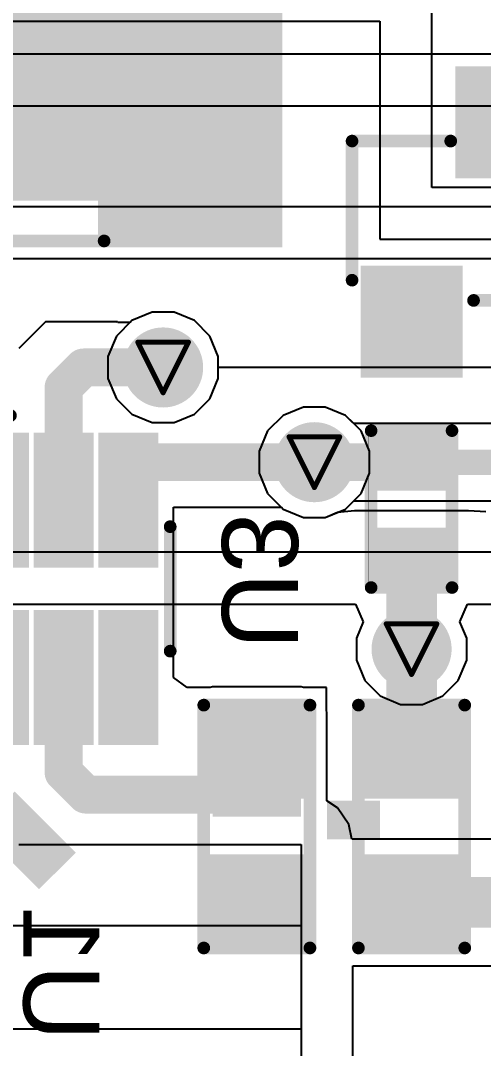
# Model space of a CAD drawing. Header units: inches. Extents: x -6 to 385, y -2 to 98.
# Drawn here: x 11.51 to 16.15, y 19.01 to 29.33 of the extents above; entities that cross this region are included whole.
import ezdxf

# ---------------------------------------------------------------- set-up
doc = ezdxf.new("R2010")
doc.units = ezdxf.units.IN
for name, color, linetype in [('Bottom Layer', 5, 'Continuous'), ('Bottom Overlay', 54, 'Continuous'), ('Bottom Paste', 16, 'Continuous'), ('Bottom Solder', 6, 'Continuous'), ('Drill Drawing', 1, 'Continuous'), ('Layer 1', 16, 'Continuous'), ('Layer 2', 76, 'Continuous'), ('Top Layer', 1, 'Continuous'), ('Top Solder', 216, 'Continuous'), ('Via Holes', 16, 'Continuous')]:
    doc.layers.add(name, color=color, linetype=linetype)
doc.styles.add('Arial', font='', dxfattribs={"height": 0.2})
doc.styles.get('Arial').set_extended_font_data('Arial')

# ---------------------------------------------------------------- blocks, each defined once
blk = doc.blocks.new('SC_70_6_B_12')
at = {"layer": 'Bottom Layer'}
for points in [[(-1.465, 0.85), (-0.315, 0.85), (-0.315, 0.45), (-1.465, 0.45)], [(0.315, 0.85), (1.465, 0.85), (1.465, 0.45), (0.315, 0.45)], [(-1.465, 0.2), (-0.315, 0.2), (-0.315, -0.2), (-1.465, -0.2)], [(0.315, 0.2), (1.465, 0.2), (1.465, -0.2), (0.315, -0.2)], [(-1.465, -0.45), (-0.315, -0.45), (-0.315, -0.85), (-1.465, -0.85)], [(0.315, -0.45), (1.465, -0.45), (1.465, -0.85), (0.315, -0.85)]]:
    blk.add_hatch(color=5, dxfattribs=at).paths.add_polyline_path(points)
at = {"layer": 'Bottom Paste'}
for points in [[(-1.465, 0.85), (-0.315, 0.85), (-0.315, 0.45), (-1.465, 0.45)], [(0.315, 0.85), (1.465, 0.85), (1.465, 0.45), (0.315, 0.45)], [(-1.465, 0.2), (-0.315, 0.2), (-0.315, -0.2), (-1.465, -0.2)], [(0.315, 0.2), (1.465, 0.2), (1.465, -0.2), (0.315, -0.2)], [(-1.465, -0.45), (-0.315, -0.45), (-0.315, -0.85), (-1.465, -0.85)], [(0.315, -0.45), (1.465, -0.45), (1.465, -0.85), (0.315, -0.85)]]:
    blk.add_hatch(color=16, dxfattribs=at).paths.add_polyline_path(points)
at = {"layer": 'Bottom Solder'}
for points in [[(-1.567, 0.952), (-0.213, 0.952), (-0.213, 0.348), (-1.567, 0.348)], [(0.213, 0.952), (1.567, 0.952), (1.567, 0.348), (0.213, 0.348)], [(-1.567, 0.302), (-0.213, 0.302), (-0.213, -0.302), (-1.567, -0.302)], [(0.213, 0.302), (1.567, 0.302), (1.567, -0.302), (0.213, -0.302)], [(-1.567, -0.348), (-0.213, -0.348), (-0.213, -0.952), (-1.567, -0.952)], [(0.213, -0.348), (1.567, -0.348), (1.567, -0.952), (0.213, -0.952)]]:
    blk.add_hatch(color=6, dxfattribs=at).paths.add_polyline_path(points)
at = {"layer": 'Bottom Overlay'}
for points in [[(0.625, 1.07, 0.127, 0.127, 0), (-0.625, 1.07, 0.127, 0.127, 0)], [(-1.614, -0.66, 0.127, 0.127, 0), (-1.741, -0.533, 0.127, 0.127, 0)], [(-1.741, -0.787, 0.127, 0.127, 0), (-1.741, -0.533, 0.127, 0.127, 0)], [(-1.741, -0.787, 0.127, 0.127, 0), (-1.614, -0.66, 0.127, 0.127, 0)], [(0.625, -1.07, 0.127, 0.127, 0), (-0.625, -1.07, 0.127, 0.127, 0)]]:
    blk.add_lwpolyline(points, format="xyseb", dxfattribs=at)
for points in [[(-0.657, 1.07, 0.0635, 0.0635, 1), (-0.593, 1.07, 0.0635, 0.0635, 1)], [(0.593, 1.07, 0.0635, 0.0635, 1), (0.657, 1.07, 0.0635, 0.0635, 1)], [(-1.772, -0.533, 0.0635, 0.0635, 1), (-1.709, -0.533, 0.0635, 0.0635, 1)], [(-1.772, -0.533, 0.0635, 0.0635, 1), (-1.709, -0.533, 0.0635, 0.0635, 1)], [(-1.645, -0.66, 0.0635, 0.0635, 1), (-1.582, -0.66, 0.0635, 0.0635, 1)], [(-1.645, -0.66, 0.0635, 0.0635, 1), (-1.582, -0.66, 0.0635, 0.0635, 1)], [(-1.772, -0.787, 0.0635, 0.0635, 1), (-1.709, -0.787, 0.0635, 0.0635, 1)], [(-1.772, -0.787, 0.0635, 0.0635, 1), (-1.709, -0.787, 0.0635, 0.0635, 1)], [(-0.657, -1.07, 0.0635, 0.0635, 1), (-0.593, -1.07, 0.0635, 0.0635, 1)], [(0.593, -1.07, 0.0635, 0.0635, 1), (0.657, -1.07, 0.0635, 0.0635, 1)]]:
    blk.add_lwpolyline(points, format="xyseb", close=True, dxfattribs=at)
blk = doc.blocks.new('R___0402_B_24')
at = {"layer": 'Bottom Layer'}
for points in [[(-0.241, 0.318), (-0.241, -0.318), (-0.699, -0.318), (-0.699, 0.318)], [(0.698, 0.318), (0.698, -0.318), (0.241, -0.318), (0.241, 0.318)]]:
    blk.add_hatch(color=5, dxfattribs=at).paths.add_polyline_path(points)
at = {"layer": 'Bottom Paste'}
for points in [[(-0.241, 0.318), (-0.241, -0.318), (-0.699, -0.318), (-0.699, 0.318)], [(0.698, 0.318), (0.698, -0.318), (0.241, -0.318), (0.241, 0.318)]]:
    blk.add_hatch(color=16, dxfattribs=at).paths.add_polyline_path(points)
at = {"layer": 'Bottom Solder'}
for points in [[(-0.186, 0.373), (-0.186, -0.373), (-0.754, -0.373), (-0.754, 0.373)], [(0.753, 0.373), (0.753, -0.373), (0.186, -0.373), (0.186, 0.373)]]:
    blk.add_hatch(color=6, dxfattribs=at).paths.add_polyline_path(points)
at = {"layer": 'Bottom Overlay'}
for points in [[(-0.787, 0.406, 0.127, 0.127, 0), (-0.787, -0.406, 0.127, 0.127, 0)], [(-0.787, 0.406, 0.127, 0.127, 0), (0.787, 0.406, 0.127, 0.127, 0)], [(-0.813, 0.432, 0.00323, 0.00323, 0), (0.813, 0.432, 0.00323, 0.00323, 0)], [(0.787, 0.406, 0.127, 0.127, 0), (0.787, -0.406, 0.127, 0.127, 0)], [(0.787, -0.406, 0.127, 0.127, 0), (-0.787, -0.406, 0.127, 0.127, 0)]]:
    blk.add_lwpolyline(points, format="xyseb", dxfattribs=at)
for points in [[(-0.819, 0.406, 0.0635, 0.0635, 1), (-0.756, 0.406, 0.0635, 0.0635, 1)], [(-0.819, 0.406, 0.0635, 0.0635, 1), (-0.756, 0.406, 0.0635, 0.0635, 1)], [(-0.814, 0.432, 0.00161, 0.00161, 1), (-0.812, 0.432, 0.00161, 0.00161, 1)], [(0.756, 0.406, 0.0635, 0.0635, 1), (0.819, 0.406, 0.0635, 0.0635, 1)], [(0.756, 0.406, 0.0635, 0.0635, 1), (0.819, 0.406, 0.0635, 0.0635, 1)], [(0.812, 0.432, 0.00161, 0.00161, 1), (0.814, 0.432, 0.00161, 0.00161, 1)], [(-0.819, -0.406, 0.0635, 0.0635, 1), (-0.756, -0.406, 0.0635, 0.0635, 1)], [(-0.819, -0.406, 0.0635, 0.0635, 1), (-0.756, -0.406, 0.0635, 0.0635, 1)], [(0.756, -0.406, 0.0635, 0.0635, 1), (0.819, -0.406, 0.0635, 0.0635, 1)], [(0.756, -0.406, 0.0635, 0.0635, 1), (0.819, -0.406, 0.0635, 0.0635, 1)]]:
    blk.add_lwpolyline(points, format="xyseb", close=True, dxfattribs=at)
blk = doc.blocks.new('R___0603_B_49')
at = {"layer": 'Bottom Layer'}
for points in [[(-1.143, -0.445), (-1.143, 0.445), (-0.381, 0.445), (-0.381, -0.445)], [(0.381, -0.445), (0.381, 0.445), (1.143, 0.445), (1.143, -0.445)]]:
    blk.add_hatch(color=5, dxfattribs=at).paths.add_polyline_path(points)
at = {"layer": 'Bottom Paste'}
for points in [[(-1.143, -0.445), (-1.143, 0.445), (-0.381, 0.445), (-0.381, -0.445)], [(0.381, -0.445), (0.381, 0.445), (1.143, 0.445), (1.143, -0.445)]]:
    blk.add_hatch(color=16, dxfattribs=at).paths.add_polyline_path(points)
at = {"layer": 'Bottom Solder'}
for points in [[(-1.245, -0.546), (-1.245, 0.546), (-0.279, 0.546), (-0.279, -0.546)], [(0.279, -0.546), (0.279, 0.546), (1.245, 0.546), (1.245, -0.546)]]:
    blk.add_hatch(color=6, dxfattribs=at).paths.add_polyline_path(points)
at = {"layer": 'Bottom Overlay'}
for points in [[(-1.219, -0.533, 0.127, 0.127, 0), (-1.219, 0.533, 0.127, 0.127, 0)], [(1.219, 0.533, 0.127, 0.127, 0), (-1.219, 0.533, 0.127, 0.127, 0)], [(1.219, -0.533, 0.127, 0.127, 0), (1.219, 0.533, 0.127, 0.127, 0)], [(1.219, -0.533, 0.127, 0.127, 0), (-1.219, -0.533, 0.127, 0.127, 0)]]:
    blk.add_lwpolyline(points, format="xyseb", dxfattribs=at)
for points in [[(-1.251, 0.533, 0.0635, 0.0635, 1), (-1.187, 0.533, 0.0635, 0.0635, 1)], [(-1.251, 0.533, 0.0635, 0.0635, 1), (-1.187, 0.533, 0.0635, 0.0635, 1)], [(1.187, 0.533, 0.0635, 0.0635, 1), (1.251, 0.533, 0.0635, 0.0635, 1)], [(1.187, 0.533, 0.0635, 0.0635, 1), (1.251, 0.533, 0.0635, 0.0635, 1)], [(-1.251, -0.533, 0.0635, 0.0635, 1), (-1.187, -0.533, 0.0635, 0.0635, 1)], [(-1.251, -0.533, 0.0635, 0.0635, 1), (-1.187, -0.533, 0.0635, 0.0635, 1)], [(1.187, -0.533, 0.0635, 0.0635, 1), (1.251, -0.533, 0.0635, 0.0635, 1)], [(1.187, -0.533, 0.0635, 0.0635, 1), (1.251, -0.533, 0.0635, 0.0635, 1)]]:
    blk.add_lwpolyline(points, format="xyseb", close=True, dxfattribs=at)
blk = doc.blocks.new('R___0603_B_52')
at = {"layer": 'Bottom Layer'}
for points in [[(-1.143, -0.4445), (-1.143, 0.4445), (-0.381, 0.4445), (-0.381, -0.4445)], [(0.381, -0.4445), (0.381, 0.4445), (1.143, 0.4445), (1.143, -0.4445)]]:
    blk.add_hatch(color=5, dxfattribs=at).paths.add_polyline_path(points)
at = {"layer": 'Bottom Paste'}
for points in [[(-1.143, -0.4445), (-1.143, 0.4445), (-0.381, 0.4445), (-0.381, -0.4445)], [(0.381, -0.4445), (0.381, 0.4445), (1.143, 0.4445), (1.143, -0.4445)]]:
    blk.add_hatch(color=16, dxfattribs=at).paths.add_polyline_path(points)
at = {"layer": 'Bottom Solder'}
for points in [[(-1.2446, -0.5461), (-1.2446, 0.5461), (-0.2794, 0.5461), (-0.2794, -0.5461)], [(0.2794, -0.5461), (0.2794, 0.5461), (1.2446, 0.5461), (1.2446, -0.5461)]]:
    blk.add_hatch(color=6, dxfattribs=at).paths.add_polyline_path(points)
at = {"layer": 'Bottom Overlay'}
for points in [[(-1.2192, -0.5334, 0.127, 0.127, 0), (-1.2192, 0.5334, 0.127, 0.127, 0)], [(1.2192, 0.5334, 0.127, 0.127, 0), (-1.2192, 0.5334, 0.127, 0.127, 0)], [(1.2192, -0.5334, 0.127, 0.127, 0), (1.2192, 0.5334, 0.127, 0.127, 0)], [(1.2192, -0.5334, 0.127, 0.127, 0), (-1.2192, -0.5334, 0.127, 0.127, 0)]]:
    blk.add_lwpolyline(points, format="xyseb", dxfattribs=at)
for points in [[(-1.25095, 0.5334, 0.0635, 0.0635, 1), (-1.18745, 0.5334, 0.0635, 0.0635, 1)], [(-1.25095, 0.5334, 0.0635, 0.0635, 1), (-1.18745, 0.5334, 0.0635, 0.0635, 1)], [(1.18745, 0.5334, 0.0635, 0.0635, 1), (1.25095, 0.5334, 0.0635, 0.0635, 1)], [(1.18745, 0.5334, 0.0635, 0.0635, 1), (1.25095, 0.5334, 0.0635, 0.0635, 1)], [(-1.25095, -0.5334, 0.0635, 0.0635, 1), (-1.18745, -0.5334, 0.0635, 0.0635, 1)], [(-1.25095, -0.5334, 0.0635, 0.0635, 1), (-1.18745, -0.5334, 0.0635, 0.0635, 1)], [(1.18745, -0.5334, 0.0635, 0.0635, 1), (1.25095, -0.5334, 0.0635, 0.0635, 1)], [(1.18745, -0.5334, 0.0635, 0.0635, 1), (1.25095, -0.5334, 0.0635, 0.0635, 1)]]:
    blk.add_lwpolyline(points, format="xyseb", close=True, dxfattribs=at)
blk = doc.blocks.new('SOT_23_B_59')
at = {"layer": 'Bottom Layer'}
for points in [[(-1.36, 1.46), (-0.54, 1.46), (-0.54, 0.54), (-1.36, 0.54)], [(0.54, 1.46), (1.36, 1.46), (1.36, 0.54), (0.54, 0.54)], [(-0.41, -0.54), (0.41, -0.54), (0.41, -1.46), (-0.41, -1.46)]]:
    blk.add_hatch(color=5, dxfattribs=at).paths.add_polyline_path(points)
at = {"layer": 'Bottom Paste'}
for points in [[(-1.36, 1.46), (-0.54, 1.46), (-0.54, 0.54), (-1.36, 0.54)], [(0.54, 1.46), (1.36, 1.46), (1.36, 0.54), (0.54, 0.54)], [(-0.41, -0.54), (0.41, -0.54), (0.41, -1.46), (-0.41, -1.46)]]:
    blk.add_hatch(color=16, dxfattribs=at).paths.add_polyline_path(points)
at = {"layer": 'Bottom Solder'}
for points in [[(-1.462, 1.562), (-0.438, 1.562), (-0.438, 0.438), (-1.462, 0.438)], [(0.438, 1.562), (1.462, 1.562), (1.462, 0.438), (0.438, 0.438)], [(-0.512, -0.438), (0.512, -0.438), (0.512, -1.562), (-0.512, -1.562)]]:
    blk.add_hatch(color=6, dxfattribs=at).paths.add_polyline_path(points)
at = {"layer": 'Bottom Overlay'}
for points in [[(-1.549, 1.168, 0.127, 0.127, 0), (-1.676, 1.295, 0.127, 0.127, 0)], [(-1.676, 1.295, 0.127, 0.127, 0), (-1.676, 1.041, 0.127, 0.127, 0)], [(-1.549, 1.168, 0.127, 0.127, 0), (-1.676, 1.041, 0.127, 0.127, 0)], [(0.33, 0.787, 0.127, 0.127, 0), (-0.33, 0.787, 0.127, 0.127, 0)], [(-1.549, -0.813, 0.127, 0.127, 0), (-1.549, 0.584, 0.127, 0.127, 0)], [(1.549, 0.584, 0.127, 0.127, 0), (1.549, -0.813, 0.127, 0.127, 0)], [(-0.559, -0.813, 0.127, 0.127, 0), (-1.549, -0.813, 0.127, 0.127, 0)], [(1.549, -0.813, 0.127, 0.127, 0), (0.559, -0.813, 0.127, 0.127, 0)]]:
    blk.add_lwpolyline(points, format="xyseb", dxfattribs=at)
for points in [[(-1.708, 1.295, 0.0635, 0.0635, 1), (-1.645, 1.295, 0.0635, 0.0635, 1)], [(-1.708, 1.295, 0.0635, 0.0635, 1), (-1.645, 1.295, 0.0635, 0.0635, 1)], [(-1.581, 1.168, 0.0635, 0.0635, 1), (-1.518, 1.168, 0.0635, 0.0635, 1)], [(-1.581, 1.168, 0.0635, 0.0635, 1), (-1.518, 1.168, 0.0635, 0.0635, 1)], [(-1.708, 1.041, 0.0635, 0.0635, 1), (-1.645, 1.041, 0.0635, 0.0635, 1)], [(-1.708, 1.041, 0.0635, 0.0635, 1), (-1.645, 1.041, 0.0635, 0.0635, 1)], [(-0.362, 0.787, 0.0635, 0.0635, 1), (-0.298, 0.787, 0.0635, 0.0635, 1)], [(0.298, 0.787, 0.0635, 0.0635, 1), (0.362, 0.787, 0.0635, 0.0635, 1)], [(-1.581, 0.584, 0.0635, 0.0635, 1), (-1.518, 0.584, 0.0635, 0.0635, 1)], [(1.518, 0.584, 0.0635, 0.0635, 1), (1.581, 0.584, 0.0635, 0.0635, 1)], [(-1.581, -0.813, 0.0635, 0.0635, 1), (-1.518, -0.813, 0.0635, 0.0635, 1)], [(-1.581, -0.813, 0.0635, 0.0635, 1), (-1.518, -0.813, 0.0635, 0.0635, 1)], [(-0.591, -0.813, 0.0635, 0.0635, 1), (-0.527, -0.813, 0.0635, 0.0635, 1)], [(0.527, -0.813, 0.0635, 0.0635, 1), (0.591, -0.813, 0.0635, 0.0635, 1)], [(1.518, -0.813, 0.0635, 0.0635, 1), (1.581, -0.813, 0.0635, 0.0635, 1)], [(1.518, -0.813, 0.0635, 0.0635, 1), (1.581, -0.813, 0.0635, 0.0635, 1)]]:
    blk.add_lwpolyline(points, format="xyseb", close=True, dxfattribs=at)
blk = doc.blocks.new('SMA_B_74')
at = {"layer": 'Bottom Layer'}
for points in [[(-3.25, 0.85), (-0.75, 0.85), (-0.75, -0.85), (-3.25, -0.85)], [(0.75, 0.85), (3.25, 0.85), (3.25, -0.85), (0.75, -0.85)]]:
    blk.add_hatch(color=5, dxfattribs=at).paths.add_polyline_path(points)
at = {"layer": 'Bottom Overlay'}
for points in [[(-4.445, -1.422), (-3.278, -1.422), (-3.278, 1.422), (-4.445, 1.422)], [(-3.3, 0.924), (-2.596, 0.924), (-2.596, 1.422), (-3.3, 1.422)], [(-3.3, -1.422), (-2.596, -1.422), (-2.596, -0.924), (-3.3, -0.924)]]:
    blk.add_hatch(color=54, dxfattribs=at).paths.add_polyline_path(points)
at = {"layer": 'Bottom Paste'}
for points in [[(-3.25, 0.85), (-0.75, 0.85), (-0.75, -0.85), (-3.25, -0.85)], [(0.75, 0.85), (3.25, 0.85), (3.25, -0.85), (0.75, -0.85)]]:
    blk.add_hatch(color=16, dxfattribs=at).paths.add_polyline_path(points)
at = {"layer": 'Bottom Solder'}
for points in [[(-3.352, 0.952), (-0.648, 0.952), (-0.648, -0.952), (-3.352, -0.952)], [(0.648, 0.952), (3.352, 0.952), (3.352, -0.952), (0.648, -0.952)]]:
    blk.add_hatch(color=6, dxfattribs=at).paths.add_polyline_path(points)
at = {"layer": 'Bottom Overlay'}
for points in [[(2.061, 1.358, 0.127, 0.127, 0), (-2.658, 1.358, 0.127, 0.127, 0)], [(2.061, 1.358, 0.127, 0.127, 0), (2.061, 1.012, 0.127, 0.127, 0)], [(2.061, -1.012, 0.127, 0.127, 0), (2.061, -1.358, 0.127, 0.127, 0)], [(2.061, -1.358, 0.127, 0.127, 0), (-2.658, -1.358, 0.127, 0.127, 0)]]:
    blk.add_lwpolyline(points, format="xyseb", dxfattribs=at)
for points in [[(-2.69, 1.358, 0.0635, 0.0635, 1), (-2.626, 1.358, 0.0635, 0.0635, 1)], [(2.029, 1.358, 0.0635, 0.0635, 1), (2.093, 1.358, 0.0635, 0.0635, 1)], [(2.029, 1.358, 0.0635, 0.0635, 1), (2.093, 1.358, 0.0635, 0.0635, 1)], [(2.029, 1.012, 0.0635, 0.0635, 1), (2.093, 1.012, 0.0635, 0.0635, 1)], [(2.029, -1.012, 0.0635, 0.0635, 1), (2.093, -1.012, 0.0635, 0.0635, 1)], [(-2.69, -1.358, 0.0635, 0.0635, 1), (-2.626, -1.358, 0.0635, 0.0635, 1)], [(2.029, -1.358, 0.0635, 0.0635, 1), (2.093, -1.358, 0.0635, 0.0635, 1)], [(2.029, -1.358, 0.0635, 0.0635, 1), (2.093, -1.358, 0.0635, 0.0635, 1)]]:
    blk.add_lwpolyline(points, format="xyseb", close=True, dxfattribs=at)

msp = doc.modelspace()

# ---------------------------------------------------------------- hatches: boundary and pattern name
at = {"layer": 'Bottom Layer'}
h = msp.add_hatch(color=5, dxfattribs=at)
edge = h.paths.add_edge_path()
edge.add_arc((12.937, 25.845), 0.3, 0, 360)
h = msp.add_hatch(color=5, dxfattribs=at)
edge = h.paths.add_edge_path()
edge.add_arc((14.455, 24.894), 0.3, 0, 360)
h = msp.add_hatch(color=5, dxfattribs=at)
edge = h.paths.add_edge_path()
edge.add_arc((15.431, 23.017), 0.3, 0, 360)
for points in [[(13.433, 21.336), (14.322, 21.336), (14.322, 22.379), (13.433, 22.379)], [(12.06, 20.974), (11.447, 21.587), (11.079, 21.22), (11.692, 20.607)], [(14.581, 21.109), (15.113, 21.109), (15.113, 21.495), (14.581, 21.495)]]:
    msp.add_hatch(color=5, dxfattribs=at).paths.add_polyline_path(points)
at = {"layer": 'Bottom Solder'}
h = msp.add_hatch(color=6, dxfattribs=at)
edge = h.paths.add_edge_path()
edge.add_arc((12.937, 25.845), 0.402, 0, 360)
h = msp.add_hatch(color=6, dxfattribs=at)
edge = h.paths.add_edge_path()
edge.add_arc((14.455, 24.894), 0.402, 0, 360)
h = msp.add_hatch(color=6, dxfattribs=at)
edge = h.paths.add_edge_path()
edge.add_arc((15.431, 23.017), 0.402, 0, 360)
at = {"layer": 'Layer 1'}
h = msp.add_hatch(color=16, dxfattribs=at)
edge = h.paths.add_edge_path()
edge.add_arc((12.937, 25.845), 0.3, 0, 360)
h = msp.add_hatch(color=16, dxfattribs=at)
edge = h.paths.add_edge_path()
edge.add_arc((14.455, 24.894), 0.3, 0, 360)
h = msp.add_hatch(color=16, dxfattribs=at)
edge = h.paths.add_edge_path()
edge.add_arc((15.431, 23.017), 0.3, 0, 360)
at = {"layer": 'Layer 2'}
h = msp.add_hatch(color=76, dxfattribs=at)
edge = h.paths.add_edge_path()
edge.add_arc((12.937, 25.845), 0.3, 0, 360)
h = msp.add_hatch(color=76, dxfattribs=at)
edge = h.paths.add_edge_path()
edge.add_arc((14.455, 24.894), 0.3, 0, 360)
h = msp.add_hatch(color=76, dxfattribs=at)
edge = h.paths.add_edge_path()
edge.add_arc((15.431, 23.017), 0.3, 0, 360)
at = {"layer": 'Top Layer'}
h = msp.add_hatch(color=1, dxfattribs=at)
edge = h.paths.add_edge_path()
edge.add_arc((12.937, 25.845), 0.3, 0, 360)
h = msp.add_hatch(color=1, dxfattribs=at)
edge = h.paths.add_edge_path()
edge.add_arc((14.455, 24.894), 0.3, 0, 360)
h = msp.add_hatch(color=1, dxfattribs=at)
edge = h.paths.add_edge_path()
edge.add_arc((15.431, 23.017), 0.3, 0, 360)
at = {"layer": 'Top Solder'}
h = msp.add_hatch(color=216, dxfattribs=at)
edge = h.paths.add_edge_path()
edge.add_arc((12.937, 25.845), 0.402, 0, 360)
h = msp.add_hatch(color=216, dxfattribs=at)
edge = h.paths.add_edge_path()
edge.add_arc((14.455, 24.894), 0.402, 0, 360)
h = msp.add_hatch(color=216, dxfattribs=at)
edge = h.paths.add_edge_path()
edge.add_arc((15.431, 23.017), 0.402, 0, 360)
at = {"layer": 'Via Holes'}
h = msp.add_hatch(color=7, dxfattribs=at)
edge = h.paths.add_edge_path()
edge.add_arc((12.937, 25.845), 0.15, 0, 360)
h = msp.add_hatch(color=7, dxfattribs=at)
edge = h.paths.add_edge_path()
edge.add_arc((14.455, 24.894), 0.15, 0, 360)
h = msp.add_hatch(color=7, dxfattribs=at)
edge = h.paths.add_edge_path()
edge.add_arc((15.431, 23.017), 0.15, 0, 360)

# ---------------------------------------------------------------- linework, layer by layer
at = {"layer": 'Bottom Layer'}
for p, q in [((15.634, 27.652), (15.634, 29.868)), ((9.37, 29.323), (15.113, 29.323)), ((15.113, 29.323), (15.113, 27.134)), ((16.281, 27.652), (15.634, 27.652)), ((15.113, 27.134), (16.281, 27.134)), ((12.623, 26.315), (12.607, 26.298)), ((12.827, 26.399), (12.623, 26.315)), ((13.047, 26.399), (12.827, 26.399)), ((13.251, 26.315), (13.047, 26.399)), ((13.407, 26.159), (13.251, 26.315)), ((11.758, 26.304), (11.488, 26.034)), ((12.478, 26.304), (11.758, 26.304)), ((12.484, 26.298), (12.478, 26.304)), ((12.607, 26.298), (12.484, 26.298)), ((13.491, 25.955), (13.407, 26.159)), ((13.491, 25.845), (13.491, 25.955)), ((16.383, 25.845), (13.491, 25.845)), ((13.042, 23.739), (13.042, 24.441)), ((13.042, 24.441), (14.125, 24.441)), ((14.125, 24.441), (14.141, 24.424)), ((14.141, 24.424), (14.345, 24.34)), ((14.565, 24.34), (14.689, 24.391)), ((14.689, 24.391), (14.859, 24.41)), ((14.859, 24.41), (14.859, 24.41)), ((14.859, 24.41), (14.859, 24.41)), ((14.859, 24.41), (16.002, 24.41)), ((16.002, 24.41), (16.002, 24.41)), ((16.002, 24.41), (16.175, 24.4)), ((14.345, 24.34), (14.565, 24.34)), ((13.042, 23.683), (13.042, 23.739)), ((13.042, 23.561), (13.042, 23.683)), ((13.042, 23.683), (13.042, 23.683)), ((13.042, 22.731), (13.042, 23.561)), ((13.042, 23.561), (13.042, 23.561)), ((13.179, 22.633), (13.042, 22.731)), ((13.408, 22.633), (13.179, 22.633)), ((13.433, 22.638), (13.408, 22.633)), ((14.322, 22.638), (13.433, 22.638)), ((14.347, 22.633), (14.322, 22.638)), ((14.576, 22.633), (14.347, 22.633)), ((14.576, 22.404), (14.576, 22.633)), ((14.581, 22.379), (14.576, 22.404)), ((14.581, 21.495), (14.581, 22.379)), ((14.688, 21.423), (14.581, 21.495)), ((14.801, 21.255), (14.688, 21.423)), ((14.83, 21.109), (14.801, 21.255)), ((11.488, 21.057), (14.322, 21.057)), ((14.322, 21.057), (14.322, 18.928)), ((16.129, 21.109), (14.83, 21.109)), ((16.269, 21.109), (16.129, 21.109)), ((16.129, 21.109), (16.129, 21.109)), ((4.667, 20.241), (14.322, 20.241)), ((14.322, 20.241), (14.322, 19.202)), ((14.84, 18.928), (14.84, 19.839)), ((14.84, 19.839), (16.129, 19.839)), ((16.129, 19.839), (16.129, 19.839)), ((16.129, 19.839), (16.269, 19.839)), ((14.322, 19.202), (8.491, 19.202))]:
    msp.add_line(p, q, dxfattribs=at)
for points in [[(11.938, 25.645, 0.381, 0.381, 0), (12.138, 25.845, 0.381, 0.381, 0)], [(12.138, 25.845, 0.381, 0.381, 0), (12.937, 25.845, 0.381, 0.381, 0)], [(11.938, 24.512, 0.381, 0.381, 0), (11.938, 25.645, 0.381, 0.381, 0)], [(12.588, 24.884, 0.381, 0.381, 0), (12.598, 24.894, 0.381, 0.381, 0)], [(12.598, 24.894, 0.381, 0.381, 0), (15.431, 24.894, 0.381, 0.381, 0)], [(12.588, 24.512, 0.381, 0.381, 0), (12.588, 24.884, 0.381, 0.381, 0)], [(15.431, 23.017, 0.508, 0.508, 0), (15.431, 23.894, 0.508, 0.508, 0)], [(15.431, 21.998, 0.508, 0.508, 0), (15.431, 23.017, 0.508, 0.508, 0)], [(11.938, 21.78, 0.381, 0.381, 0), (11.938, 22.732, 0.381, 0.381, 0)], [(13.734, 21.557, 0.381, 0.381, 0), (13.974, 21.796, 0.381, 0.381, 0)], [(11.938, 21.78, 0.381, 0.381, 0), (12.161, 21.557, 0.381, 0.381, 0)], [(12.161, 21.557, 0.381, 0.381, 0), (13.734, 21.557, 0.381, 0.381, 0)], [(15.431, 20.474, 0.508, 0.508, 0), (17.96, 20.474, 0.508, 0.508, 0)]]:
    msp.add_lwpolyline(points, format="xyseb", dxfattribs=at)
for points in [[(12.043, 25.845, 0.191, 0.191, 1), (12.233, 25.845, 0.191, 0.191, 1)], [(12.043, 25.845, 0.191, 0.191, 1), (12.233, 25.845, 0.191, 0.191, 1)], [(12.842, 25.845, 0.191, 0.191, 1), (13.032, 25.845, 0.191, 0.191, 1)], [(11.843, 25.645, 0.191, 0.191, 1), (12.033, 25.645, 0.191, 0.191, 1)], [(11.843, 25.645, 0.191, 0.191, 1), (12.033, 25.645, 0.191, 0.191, 1)], [(12.502, 24.894, 0.191, 0.191, 1), (12.693, 24.894, 0.191, 0.191, 1)], [(12.502, 24.894, 0.191, 0.191, 1), (12.693, 24.894, 0.191, 0.191, 1)], [(15.335, 24.894, 0.191, 0.191, 1), (15.526, 24.894, 0.191, 0.191, 1)], [(12.493, 24.884, 0.191, 0.191, 1), (12.683, 24.884, 0.191, 0.191, 1)], [(12.493, 24.884, 0.191, 0.191, 1), (12.683, 24.884, 0.191, 0.191, 1)], [(11.843, 24.512, 0.191, 0.191, 1), (12.033, 24.512, 0.191, 0.191, 1)], [(12.493, 24.512, 0.191, 0.191, 1), (12.683, 24.512, 0.191, 0.191, 1)], [(15.304, 23.894, 0.254, 0.254, 1), (15.558, 23.894, 0.254, 0.254, 1)], [(15.304, 23.017, 0.254, 0.254, 1), (15.558, 23.017, 0.254, 0.254, 1)], [(15.304, 23.017, 0.254, 0.254, 1), (15.558, 23.017, 0.254, 0.254, 1)], [(11.843, 22.732, 0.191, 0.191, 1), (12.033, 22.732, 0.191, 0.191, 1)], [(15.304, 21.998, 0.254, 0.254, 1), (15.558, 21.998, 0.254, 0.254, 1)], [(13.878, 21.796, 0.191, 0.191, 1), (14.069, 21.796, 0.191, 0.191, 1)], [(11.843, 21.78, 0.191, 0.191, 1), (12.033, 21.78, 0.191, 0.191, 1)], [(11.843, 21.78, 0.191, 0.191, 1), (12.033, 21.78, 0.191, 0.191, 1)], [(12.066, 21.557, 0.191, 0.191, 1), (12.256, 21.557, 0.191, 0.191, 1)], [(12.066, 21.557, 0.191, 0.191, 1), (12.256, 21.557, 0.191, 0.191, 1)], [(13.639, 21.557, 0.191, 0.191, 1), (13.829, 21.557, 0.191, 0.191, 1)], [(13.639, 21.557, 0.191, 0.191, 1), (13.829, 21.557, 0.191, 0.191, 1)], [(15.304, 20.474, 0.254, 0.254, 1), (15.558, 20.474, 0.254, 0.254, 1)]]:
    msp.add_lwpolyline(points, format="xyseb", close=True, dxfattribs=at)
at = {"layer": 'Drill Drawing'}
for points in [[(12.683, 26.099, 0.0508, 0.0508, 0), (13.191, 26.099, 0.0508, 0.0508, 0)], [(12.683, 26.099, 0.0508, 0.0508, 0), (12.937, 25.591, 0.0508, 0.0508, 0)], [(12.937, 25.591, 0.0508, 0.0508, 0), (13.191, 26.099, 0.0508, 0.0508, 0)], [(14.201, 25.148, 0.0508, 0.0508, 0), (14.709, 25.148, 0.0508, 0.0508, 0)], [(14.201, 25.148, 0.0508, 0.0508, 0), (14.455, 24.64, 0.0508, 0.0508, 0)], [(14.455, 24.64, 0.0508, 0.0508, 0), (14.709, 25.148, 0.0508, 0.0508, 0)], [(15.177, 23.271, 0.0508, 0.0508, 0), (15.685, 23.271, 0.0508, 0.0508, 0)], [(15.177, 23.271, 0.0508, 0.0508, 0), (15.431, 22.763, 0.0508, 0.0508, 0)], [(15.431, 22.763, 0.0508, 0.0508, 0), (15.685, 23.271, 0.0508, 0.0508, 0)]]:
    msp.add_lwpolyline(points, format="xyseb", dxfattribs=at)
for points in [[(12.671, 26.099, 0.0254, 0.0254, 1), (12.696, 26.099, 0.0254, 0.0254, 1)], [(12.671, 26.099, 0.0254, 0.0254, 1), (12.696, 26.099, 0.0254, 0.0254, 1)], [(13.179, 26.099, 0.0254, 0.0254, 1), (13.204, 26.099, 0.0254, 0.0254, 1)], [(13.179, 26.099, 0.0254, 0.0254, 1), (13.204, 26.099, 0.0254, 0.0254, 1)], [(12.925, 25.591, 0.0254, 0.0254, 1), (12.95, 25.591, 0.0254, 0.0254, 1)], [(12.925, 25.591, 0.0254, 0.0254, 1), (12.95, 25.591, 0.0254, 0.0254, 1)], [(14.188, 25.148, 0.0254, 0.0254, 1), (14.214, 25.148, 0.0254, 0.0254, 1)], [(14.188, 25.148, 0.0254, 0.0254, 1), (14.214, 25.148, 0.0254, 0.0254, 1)], [(14.696, 25.148, 0.0254, 0.0254, 1), (14.722, 25.148, 0.0254, 0.0254, 1)], [(14.696, 25.148, 0.0254, 0.0254, 1), (14.722, 25.148, 0.0254, 0.0254, 1)], [(14.442, 24.64, 0.0254, 0.0254, 1), (14.468, 24.64, 0.0254, 0.0254, 1)], [(14.442, 24.64, 0.0254, 0.0254, 1), (14.468, 24.64, 0.0254, 0.0254, 1)], [(15.164, 23.271, 0.0254, 0.0254, 1), (15.189, 23.271, 0.0254, 0.0254, 1)], [(15.164, 23.271, 0.0254, 0.0254, 1), (15.189, 23.271, 0.0254, 0.0254, 1)], [(15.672, 23.271, 0.0254, 0.0254, 1), (15.697, 23.271, 0.0254, 0.0254, 1)], [(15.672, 23.271, 0.0254, 0.0254, 1), (15.697, 23.271, 0.0254, 0.0254, 1)], [(15.418, 22.763, 0.0254, 0.0254, 1), (15.443, 22.763, 0.0254, 0.0254, 1)], [(15.418, 22.763, 0.0254, 0.0254, 1), (15.443, 22.763, 0.0254, 0.0254, 1)]]:
    msp.add_lwpolyline(points, format="xyseb", close=True, dxfattribs=at)
at = {"layer": 'Layer 1'}
for p, q in [((14.345, 25.448), (14.141, 25.363)), ((14.565, 25.448), (14.345, 25.448)), ((14.769, 25.363), (14.565, 25.448)), ((14.141, 25.363), (13.985, 25.208)), ((14.925, 25.208), (14.769, 25.363)), ((13.985, 25.208), (13.901, 25.004)), ((15.009, 25.004), (14.925, 25.208)), ((13.901, 25.004), (13.901, 24.784)), ((15.009, 24.784), (15.009, 25.004)), ((13.901, 24.784), (13.985, 24.58)), ((14.925, 24.58), (15.009, 24.784)), ((13.985, 24.58), (14.141, 24.424)), ((14.769, 24.424), (14.925, 24.58)), ((14.141, 24.424), (14.345, 24.34)), ((14.565, 24.34), (14.769, 24.424)), ((14.345, 24.34), (14.565, 24.34))]:
    msp.add_line(p, q, dxfattribs=at)
at = {"layer": 'Layer 2'}
for p, q in [((25.843, 28.991), (9.5, 28.991)), ((9.5, 28.473), (25.843, 28.473)), ((12.623, 26.315), (12.468, 26.159)), ((12.827, 26.399), (12.623, 26.315)), ((13.047, 26.399), (12.827, 26.399)), ((13.251, 26.315), (13.047, 26.399)), ((13.407, 26.159), (13.251, 26.315)), ((12.468, 26.159), (12.383, 25.955)), ((13.491, 25.955), (13.407, 26.159)), ((12.383, 25.955), (12.383, 25.735)), ((13.491, 25.735), (13.491, 25.955)), ((12.383, 25.735), (12.468, 25.531)), ((13.407, 25.531), (13.491, 25.735)), ((12.468, 25.531), (12.623, 25.375)), ((13.251, 25.375), (13.407, 25.531)), ((14.345, 25.448), (14.141, 25.363)), ((14.565, 25.448), (14.345, 25.448)), ((14.769, 25.363), (14.565, 25.448)), ((12.623, 25.375), (12.827, 25.291)), ((12.827, 25.291), (13.047, 25.291)), ((13.047, 25.291), (13.251, 25.375)), ((14.141, 25.363), (13.985, 25.208)), ((14.925, 25.208), (14.769, 25.363)), ((13.985, 25.208), (13.901, 25.004)), ((15.009, 25.004), (14.925, 25.208)), ((13.901, 25.004), (13.901, 24.784)), ((15.009, 24.784), (15.009, 25.004)), ((13.901, 24.784), (13.985, 24.58)), ((14.925, 24.58), (15.009, 24.784)), ((13.985, 24.58), (14.141, 24.424)), ((14.769, 24.424), (14.925, 24.58)), ((14.141, 24.424), (14.345, 24.34)), ((14.565, 24.34), (14.769, 24.424)), ((14.345, 24.34), (14.565, 24.34)), ((24.644, 23.992), (9.533, 23.992)), ((9.118, 23.47), (14.868, 23.47)), ((14.868, 23.47), (14.945, 23.292)), ((15.916, 23.292), (15.993, 23.47)), ((15.993, 23.47), (17.532, 23.47)), ((14.945, 23.292), (14.877, 23.127)), ((15.985, 23.127), (15.916, 23.292)), ((14.877, 23.127), (14.877, 22.906)), ((15.985, 22.906), (15.985, 23.127)), ((14.877, 22.906), (14.961, 22.703)), ((15.9, 22.703), (15.985, 22.906)), ((14.961, 22.703), (15.117, 22.547)), ((15.744, 22.547), (15.9, 22.703)), ((15.117, 22.547), (15.32, 22.463)), ((15.541, 22.463), (15.744, 22.547)), ((15.32, 22.463), (15.541, 22.463))]:
    msp.add_line(p, q, dxfattribs=at)
at = {"layer": 'Top Layer'}
for p, q in [((22.022, 27.457), (9.062, 27.457)), ((11.349, 26.939), (21.763, 26.939)), ((14.345, 25.448), (14.141, 25.363)), ((14.565, 25.448), (14.345, 25.448)), ((14.769, 25.363), (14.565, 25.448)), ((14.141, 25.363), (13.985, 25.208)), ((14.85, 25.282), (14.769, 25.363)), ((13.985, 25.208), (13.901, 25.004)), ((21.497, 25.282), (14.85, 25.282)), ((13.901, 25.004), (13.901, 24.784)), ((13.901, 24.784), (13.985, 24.58)), ((13.985, 24.58), (14.141, 24.424)), ((14.769, 24.424), (14.85, 24.505)), ((14.85, 24.505), (21.337, 24.505)), ((14.141, 24.424), (14.345, 24.34)), ((14.565, 24.34), (14.769, 24.424)), ((14.345, 24.34), (14.565, 24.34))]:
    msp.add_line(p, q, dxfattribs=at)
msp.add_lwpolyline([(14.455, 24.894, 0.254, 0.254, 0), (21.497, 24.894, 0.254, 0.254, 0)], format="xyseb", dxfattribs=at)
msp.add_lwpolyline([(14.392, 24.894, 0.127, 0.127, 1), (14.519, 24.894, 0.127, 0.127, 1)], format="xyseb", close=True, dxfattribs=at)

# ---------------------------------------------------------------- block references
for name, p, rotation in [('SMA_B_74', (9.687, 28.473), 180), ('SOT_23_B_59', (16.383, 27.305), 180), ('SC_70_6_B_12', (11.938, 23.622), 270), ('R___0402_B_24', (15.431, 24.423), 90), ('R___0603_B_49', (13.878, 21.236), 270), ('R___0603_B_52', (15.431, 21.236), 270)]:
    msp.add_blockref(name, p, dxfattribs=dict(rotation=rotation))

# ---------------------------------------------------------------- texts
at = {"layer": 'Bottom Overlay', "style": 'Arial', "text_generation_flag": 2}
for s, p in [('U3', (13.528, 23.017)), ('U1', (11.535, 19.084))]:
    msp.add_text(s, height=0.762, rotation=270, dxfattribs=at).set_placement(p)

doc.saveas('drawing.dxf')
